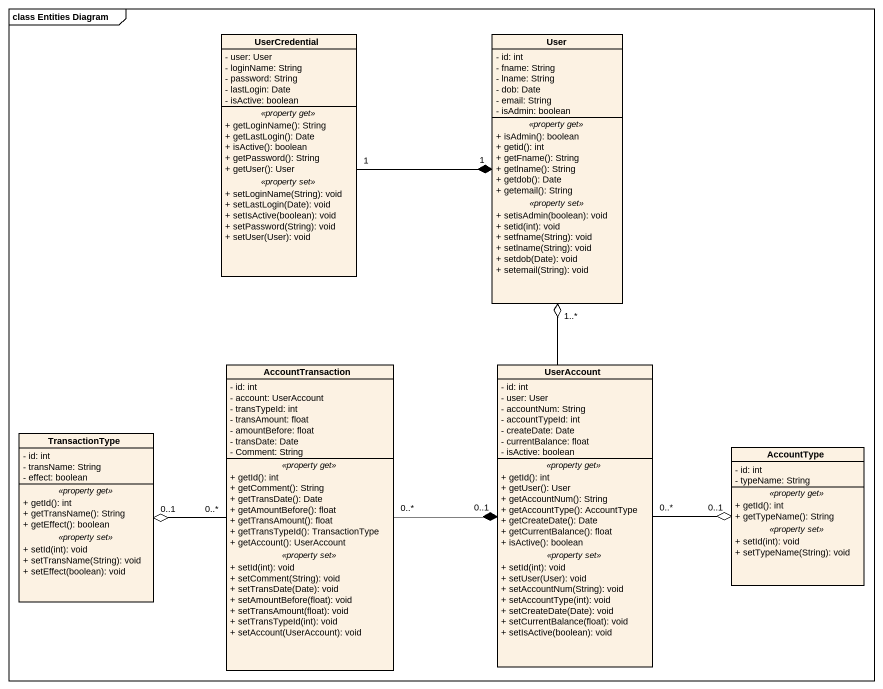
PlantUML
@startuml
mainframe class Entities Diagram
hide circle
hide empty members
skinparam classAttributeIconSize 0
class UserCredential {
  - user: User
  - loginName: String
  - password: String
  - lastLogin: Date
  - isActive: boolean
  .. <<property get>> ..
  + getLoginName(): String
  + getLastLogin(): Date
  + isActive(): boolean
  + getPassword(): String
  + getUser(): User
  .. <<property set>> ..
  + setLoginName(String): void
  + setLastLogin(Date): void
  + setIsActive(boolean): void
  + setPassword(String): void
  + setUser(User): void
}
class User {
  - id: int
  - fname: String
  - lname: String
  - dob: Date
  - email: String
  - isAdmin: boolean
  .. <<property get>> ..
  + isAdmin(): boolean
  + getid(): int
  + getFname(): String
  + getlname(): String
  + getdob(): Date
  + getemail(): String
  .. <<property set>> ..
  + setisAdmin(boolean): void
  + setid(int): void
  + setfname(String): void
  + setlname(String): void
  + setdob(Date): void
  + setemail(String): void
}
class AccountTransaction {
  - id: int
  - account: UserAccount
  - transTypeId: int
  - transAmount: float
  - amountBefore: float
  - transDate: Date
  - Comment: String
  .. <<property get>> ..
  + getId(): int
  + getComment(): String
  + getTransDate(): Date
  + getAmountBefore(): float
  + getTransAmount(): float
  + getTransTypeId(): TransactionType
  + getAccount(): UserAccount
  .. <<property set>> ..
  + setId(int): void
  + setComment(String): void
  + setTransDate(Date): void
  + setAmountBefore(float): void
  + setTransAmount(float): void
  + setTransTypeId(int): void
  + setAccount(UserAccount): void
}
class UserAccount {
  - id: int
  - user: User
  - accountNum: String
  - accountTypeId: int
  - createDate: Date
  - currentBalance: float
  - isActive: boolean
  .. <<property get>> ..
  + getId(): int
  + getUser(): User
  + getAccountNum(): String
  + getAccountType(): AccountType
  + getCreateDate(): Date
  + getCurrentBalance(): float
  + isActive(): boolean
  .. <<property set>> ..
  + setId(int): void
  + setUser(User): void
  + setAccountNum(String): void
  + setAccountType(int): void
  + setCreateDate(Date): void
  + setCurrentBalance(float): void
  + setIsActive(boolean): void
}
class TransactionType {
  - id: int
  - transName: String
  - effect: boolean
  .. <<property get>> ..
  + getId(): int
  + getTransName(): String
  + getEffect(): boolean
  .. <<property set>> ..
  + setId(int): void
  + setTransName(String): void
  + setEffect(boolean): void
}
class AccountType {
  - id: int
  - typeName: String
  .. <<property get>> ..
  + getId(): int
  + getTypeName(): String
  .. <<property set>> ..
  + setId(int): void
  + setTypeName(String): void
}
UserCredential "1" -right-* "1" User
AccountTransaction "0..*" -right-* "0..1" UserAccount
AccountTransaction "0..*" -left-o "0..1" TransactionType
UserAccount -up-o "1..*" User
UserAccount "0..*" -right-o "0..1" AccountType
@enduml
